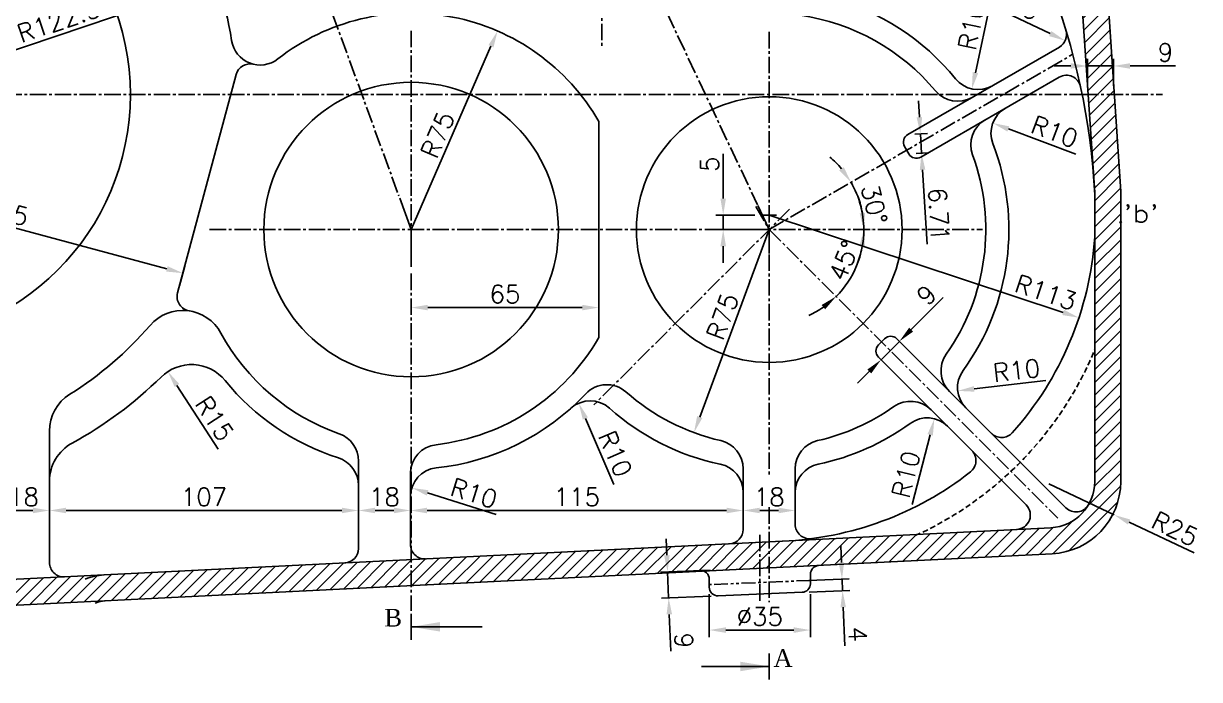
# Model space of a CAD drawing. Header units: millimetres. Extents: x -3508 to 12243, y -3609 to 4092.
# Drawn here: x 7399.9 to 7807.2, y 2700.6 to 2927.8 of the extents above; entities that cross this region are included whole.
import ezdxf

# ---------------------------------------------------------------- set-up
doc = ezdxf.new("R2010")
doc.units = ezdxf.units.MM
doc.header["$LTSCALE"] = 0.3
doc.header["$PDSIZE"] = -50
for name, pattern in [('CENTER2', [28.575, 19.05, -3.175, 3.175, -3.175]), ('HIDDEN', [9.525, 6.35, -3.175]), ('PHANTOM2', [31.75, 15.875, -3.175, 3.175, -3.175, 3.175, -3.175])]:
    doc.linetypes.add(name, pattern=pattern)
for name, color, linetype in [('center', 1, 'CENTER2'), ('CHAIN ...', 8, 'PHANTOM2'), ('h', 4, 'HIDDEN'), ('ht', 6, 'Continuous')]:
    doc.layers.add(name, color=color, linetype=linetype)
doc.styles.add('ROMANTIC', font='romantic.ttf')
doc.styles.add('rs', font='romans.shx')
doc.styles.get("Standard").update_dxf_attribs({"font": 'romans.shx', "width": 1.2})
doc.dimstyles.new('ISO-25', dxfattribs={"dimscale": 2.5, "dimtxt": 2.5, "dimasz": 2.5, "dimexe": 0.7, "dimexo": 0.625, "dimtad": 1, "dimdec": 3, "dimlfac": -1, "dimzin": 9, "dimdsep": 46, "dimtxsty": 'Standard', "dimcen": 2.5, "dimclrd": 1, "dimclre": 1, "dimclrt": 7, "dimazin": 0, "dimtfac": 0.65, "dimtdec": 3, "dimtmove": 0, "dimatfit": 3, "dimfxl": 0, "dimtolj": 1, "dimarcsym": 0})
doc.dimstyles.new('sarab', dxfattribs={"dimscale": 3, "dimtxt": 2.5, "dimasz": 2.3, "dimexe": 1, "dimexo": 1, "dimtad": 1, "dimdec": 3, "dimdsep": 46, "dimtxsty": 'rs', "dimcen": 0, "dimclrd": 1, "dimclre": 1, "dimclrt": 7, "dimadec": 3, "dimazin": 2, "dimtfac": 1, "dimtdec": 3, "dimtmove": 0, "dimatfit": 3, "dimfxl": 0, "dimarcsym": 0})

# ---------------------------------------------------------------- blocks, each defined once
blk = doc.blocks.new('*D444')
at = {"color": 1, "lineweight": -2, "transparency": 16777216}
for p, q in [((7341.24, 2867.16), (7343.07, 2873.98)), ((7449.55, 2842.86), (7347.97, 2870.08)), ((7453.92, 2836.97), (7455.75, 2843.79))]:
    blk.add_line(p, q, dxfattribs=at)
at = {"color": 1, "transparency": 16777216}
for points in [[(7348.22, 2871.01), (7347.72, 2869.16), (7342.42, 2871.57)], [(7449.8, 2843.79), (7449.3, 2841.94), (7455.1, 2841.38)]]:
    blk.add_solid(points, dxfattribs=at)
at = {"layer": 'Defpoints', "color": 0, "transparency": 16777216}
for p in [(7342.42, 2871.57), (7340.59, 2864.75), (7453.28, 2834.55)]:
    blk.add_point(p, dxfattribs=at)
at = {"color": 7, "transparency": 16777216, "insert": (7389.79, 2863.73), "char_height": 6.25, "attachment_point": 5, "rotation": 345, "style": 'rs'}
blk.add_mtext('116.5', dxfattribs=at)
blk = doc.blocks.new('*D446')
at = {"color": 1, "lineweight": -2, "transparency": 16777216}
for start, end in [(40.0793, 50.1586), (0, 30), (339.8414, 349.9207)]:
    blk.add_arc((7658.15, 2856.48), 32.73, start, end, dxfattribs=at)
at = {"color": 1, "transparency": 16777216}
for points in [[(7683.98, 2878.1), (7682.41, 2877), (7686.49, 2872.84)], [(7689.42, 2850.83), (7691.33, 2850.66), (7690.88, 2856.48)]]:
    blk.add_solid(points, dxfattribs=at)
at = {"layer": 'Defpoints', "color": 0, "transparency": 16777216}
for p in [(7763.3, 2917.18), (7688.9, 2867.67), (7464.36, 2856.48), (7658.15, 2856.48), (7732.03, 2856.48)]:
    blk.add_point(p, dxfattribs=at)
at = {"color": 7, "transparency": 16777216, "insert": (7694.55, 2865.15), "char_height": 6.25, "attachment_point": 5, "rotation": 283.4033, "style": 'rs'}
blk.add_mtext('30°', dxfattribs=at)
blk = doc.blocks.new('*D447')
at = {"color": 1, "lineweight": -2, "transparency": 16777216}
blk.add_line((7693.38, 2856.48), (7693.42, 2856.48), dxfattribs=at)
for start, end in [(10.0676, 20.1352), (315, 0), (294.8648, 304.9324)]:
    blk.add_arc((7658.15, 2856.48), 32.77, start, end, dxfattribs=at)
at = {"color": 1, "transparency": 16777216}
for points in [[(7691.37, 2862.29), (7689.46, 2862.12), (7690.92, 2856.48)], [(7676.3, 2830.35), (7677.53, 2828.88), (7681.32, 2833.31)]]:
    blk.add_solid(points, dxfattribs=at)
at = {"layer": 'Defpoints', "color": 0, "transparency": 16777216}
for p in [(7464.36, 2856.48), (7658.15, 2856.48), (7690.88, 2856.48), (7689.8, 2848), (7758.13, 2756.5)]:
    blk.add_point(p, dxfattribs=at)
at = {"color": 7, "transparency": 16777216, "insert": (7684.09, 2845.73), "char_height": 6.25, "attachment_point": 5, "rotation": 67.4946, "style": 'rs'}
blk.add_mtext('45°', dxfattribs=at)
blk = doc.blocks.new('*D373')
at = {"color": 1, "lineweight": -2, "transparency": 16777216}
for p, q in [((7707.3, 2821.82), (7718.43, 2832.95)), ((7701.99, 2819), (7705, 2815.99)), ((7696.87, 2811.39), (7703.24, 2817.76)), ((7695.63, 2812.64), (7698.64, 2809.62)), ((7692.81, 2807.33), (7688.74, 2803.26))]:
    blk.add_line(p, q, dxfattribs=at)
at = {"color": 1, "transparency": 16777216}
for points in [[(7706.62, 2822.5), (7707.98, 2821.14), (7703.24, 2817.76)], [(7692.13, 2808), (7693.48, 2806.65), (7696.87, 2811.39)]]:
    blk.add_solid(points, dxfattribs=at)
at = {"layer": 'Defpoints', "color": 0, "transparency": 16777216}
for p in [(7700.22, 2820.77), (7693.86, 2814.4), (7696.87, 2811.39)]:
    blk.add_point(p, dxfattribs=at)
at = {"color": 7, "transparency": 16777216, "insert": (7712.65, 2833.8), "char_height": 6.25, "attachment_point": 5, "rotation": 45, "style": 'rs'}
blk.add_mtext('9', dxfattribs=at)
blk = doc.blocks.new('*D448')
at = {"color": 1, "lineweight": -2, "transparency": 16777216}
for p, q in [((7710.16, 2895.38), (7709.82, 2901.12)), ((7708.63, 2889.52), (7713, 2889.79)), ((7710.51, 2889.64), (7710.91, 2882.94)), ((7709.03, 2882.83), (7713.4, 2883.09)), ((7711.25, 2877.2), (7712.8, 2851.41))]:
    blk.add_line(p, q, dxfattribs=at)
at = {"color": 1, "transparency": 16777216}
for points in [[(7711.12, 2895.43), (7709.21, 2895.32), (7710.51, 2889.64)], [(7712.21, 2877.26), (7710.3, 2877.14), (7710.91, 2882.94)]]:
    blk.add_solid(points, dxfattribs=at)
at = {"layer": 'Defpoints', "color": 0, "transparency": 16777216}
for p in [(7706.13, 2889.37), (7706.53, 2882.68), (7710.91, 2882.94)]:
    blk.add_point(p, dxfattribs=at)
at = {"color": 7, "transparency": 16777216, "insert": (7716.88, 2861.72), "char_height": 6.25, "attachment_point": 5, "rotation": 273.4349, "style": 'rs'}
blk.add_mtext('6.71', dxfattribs=at)
blk = doc.blocks.new('*D449')
at = {"color": 1, "lineweight": -2, "transparency": 16777216}
for p, q in [((7642.21, 2867.23), (7642.21, 2882.76)), ((7653.15, 2861.48), (7639.71, 2861.48)), ((7642.21, 2856.48), (7642.21, 2861.48)), ((7655.65, 2856.48), (7639.71, 2856.48)), ((7642.21, 2850.73), (7642.21, 2844.98))]:
    blk.add_line(p, q, dxfattribs=at)
at = {"color": 1, "transparency": 16777216}
for points in [[(7641.26, 2867.23), (7643.17, 2867.23), (7642.21, 2861.48)], [(7641.26, 2850.73), (7643.17, 2850.73), (7642.21, 2856.48)]]:
    blk.add_solid(points, dxfattribs=at)
at = {"layer": 'Defpoints', "color": 0, "transparency": 16777216}
for p in [(7655.65, 2861.48), (7642.21, 2856.48), (7658.15, 2856.48)]:
    blk.add_point(p, dxfattribs=at)
at = {"color": 7, "transparency": 16777216, "insert": (7637.53, 2879.12), "char_height": 6.25, "attachment_point": 5, "rotation": 90, "style": 'rs'}
blk.add_mtext('5', dxfattribs=at)
blk = doc.blocks.new('*D374')
at = {"color": 1, "lineweight": -2, "transparency": 16777216}
for p, q in [((7649.15, 2755.31), (7649.15, 2761.68)), ((7667.15, 2756.89), (7667.15, 2761.68)), ((7654.9, 2759.18), (7661.4, 2759.18))]:
    blk.add_line(p, q, dxfattribs=at)
at = {"color": 1, "transparency": 16777216}
for points in [[(7654.9, 2760.14), (7654.9, 2758.22), (7649.15, 2759.18)], [(7661.4, 2760.14), (7661.4, 2758.22), (7667.15, 2759.18)]]:
    blk.add_solid(points, dxfattribs=at)
at = {"layer": 'Defpoints', "color": 0, "transparency": 16777216}
for p in [(7667.15, 2759.18), (7667.15, 2754.39), (7649.15, 2752.81)]:
    blk.add_point(p, dxfattribs=at)
at = {"color": 7, "transparency": 16777216, "insert": (7658.15, 2763.87), "char_height": 6.25, "attachment_point": 5, "style": 'rs'}
blk.add_mtext('18', dxfattribs=at)
blk = doc.blocks.new('*D375')
at = {"color": 1, "lineweight": -2, "transparency": 16777216}
for p, q in [((7533.9, 2750.98), (7533.9, 2761.68)), ((7643.4, 2759.18), (7539.65, 2759.18))]:
    blk.add_line(p, q, dxfattribs=at)
at = {"color": 1, "transparency": 16777216}
for points in [[(7539.65, 2760.14), (7539.65, 2758.22), (7533.9, 2759.18)], [(7643.4, 2760.14), (7643.4, 2758.22), (7649.15, 2759.18)]]:
    blk.add_solid(points, dxfattribs=at)
at = {"layer": 'Defpoints', "color": 0, "transparency": 16777216}
for p in [(7533.9, 2759.18), (7649.15, 2759.18), (7533.9, 2748.48)]:
    blk.add_point(p, dxfattribs=at)
at = {"color": 7, "transparency": 16777216, "insert": (7591.53, 2763.87), "char_height": 6.25, "attachment_point": 5, "style": 'rs'}
blk.add_mtext('115', dxfattribs=at)
blk = doc.blocks.new('*D450')
at = {"color": 1, "lineweight": -2, "transparency": 16777216}
for p, q in [((7515.9, 2748.5), (7515.9, 2761.68)), ((7528.15, 2759.18), (7521.65, 2759.18))]:
    blk.add_line(p, q, dxfattribs=at)
at = {"color": 1, "transparency": 16777216}
for points in [[(7521.65, 2760.14), (7521.65, 2758.22), (7515.9, 2759.18)], [(7528.15, 2760.14), (7528.15, 2758.22), (7533.9, 2759.18)]]:
    blk.add_solid(points, dxfattribs=at)
at = {"layer": 'Defpoints', "color": 0, "transparency": 16777216}
for p in [(7515.9, 2759.18), (7533.9, 2759.18), (7515.9, 2746)]:
    blk.add_point(p, dxfattribs=at)
at = {"color": 7, "transparency": 16777216, "insert": (7524.9, 2763.87), "char_height": 6.25, "attachment_point": 5, "style": 'rs'}
blk.add_mtext('18', dxfattribs=at)
blk = doc.blocks.new('*D451')
at = {"color": 1, "lineweight": -2, "transparency": 16777216}
for p, q in [((7408.9, 2743.66), (7408.9, 2761.68)), ((7515.9, 2751.39), (7515.9, 2761.68)), ((7510.15, 2759.18), (7414.65, 2759.18))]:
    blk.add_line(p, q, dxfattribs=at)
at = {"color": 1, "transparency": 16777216}
for points in [[(7414.65, 2760.14), (7414.65, 2758.22), (7408.9, 2759.18)], [(7510.15, 2760.14), (7510.15, 2758.22), (7515.9, 2759.18)]]:
    blk.add_solid(points, dxfattribs=at)
at = {"layer": 'Defpoints', "color": 0, "transparency": 16777216}
for p in [(7408.9, 2759.18), (7515.9, 2748.89), (7408.9, 2741.16)]:
    blk.add_point(p, dxfattribs=at)
at = {"color": 7, "transparency": 16777216, "insert": (7462.4, 2763.87), "char_height": 6.25, "attachment_point": 5, "style": 'rs'}
blk.add_mtext('107', dxfattribs=at)
blk = doc.blocks.new('*D376')
at = {"color": 1, "lineweight": -2, "transparency": 16777216}
for p, q in [((7390.9, 2744.68), (7390.9, 2761.68)), ((7408.9, 2747.39), (7408.9, 2761.68)), ((7403.15, 2759.18), (7396.65, 2759.18))]:
    blk.add_line(p, q, dxfattribs=at)
at = {"color": 1, "transparency": 16777216}
for points in [[(7396.65, 2760.14), (7396.65, 2758.22), (7390.9, 2759.18)], [(7403.15, 2760.14), (7403.15, 2758.22), (7408.9, 2759.18)]]:
    blk.add_solid(points, dxfattribs=at)
at = {"layer": 'Defpoints', "color": 0, "transparency": 16777216}
for p in [(7390.9, 2759.18), (7390.9, 2742.18), (7408.9, 2744.89)]:
    blk.add_point(p, dxfattribs=at)
at = {"color": 7, "transparency": 16777216, "insert": (7399.9, 2763.87), "char_height": 6.25, "attachment_point": 5, "style": 'rs'}
blk.add_mtext('18', dxfattribs=at)
blk = doc.blocks.new('*D472')
at = {"color": 1, "lineweight": -2, "transparency": 16777216}
blk.add_line((7658.15, 2856.48), (7634.09, 2791.54), dxfattribs=at)
at = {"color": 1, "transparency": 16777216}
blk.add_solid([(7633.19, 2791.87), (7634.99, 2791.21), (7632.09, 2786.15)], dxfattribs=at)
at = {"layer": 'Defpoints', "color": 0, "transparency": 16777216}
for p in [(7658.15, 2856.48), (7632.09, 2786.15)]:
    blk.add_point(p, dxfattribs=at)
at = {"color": 7, "transparency": 16777216, "insert": (7642, 2826.38), "char_height": 6.25, "attachment_point": 5, "rotation": 69.671, "style": 'rs'}
blk.add_mtext('R75', dxfattribs=at)
blk = doc.blocks.new('*D473')
at = {"color": 1, "lineweight": -2, "transparency": 16777216}
blk.add_line((7350.9, 2903.23), (7461.55, 2940.48), dxfattribs=at)
at = {"color": 1, "transparency": 16777216}
blk.add_solid([(7461.24, 2941.39), (7461.85, 2939.57), (7467, 2942.32)], dxfattribs=at)
at = {"layer": 'Defpoints', "color": 0, "transparency": 16777216}
for p in [(7467, 2942.32), (7350.9, 2903.23)]:
    blk.add_point(p, dxfattribs=at)
at = {"color": 7, "transparency": 16777216, "insert": (7412.17, 2928.8), "char_height": 6.25, "attachment_point": 5, "rotation": 18.6092, "style": 'rs'}
blk.add_mtext('R122.5', dxfattribs=at)
blk = doc.blocks.new('*D474')
at = {"color": 1, "lineweight": -2, "transparency": 16777216}
blk.add_line((7534.15, 2856.48), (7561.79, 2919.97), dxfattribs=at)
at = {"color": 1, "transparency": 16777216}
blk.add_solid([(7560.91, 2920.36), (7562.66, 2919.59), (7564.08, 2925.25)], dxfattribs=at)
at = {"layer": 'Defpoints', "color": 0, "transparency": 16777216}
for p in [(7564.08, 2925.25), (7534.15, 2856.48)]:
    blk.add_point(p, dxfattribs=at)
at = {"color": 7, "transparency": 16777216, "insert": (7543.32, 2889.28), "char_height": 6.25, "attachment_point": 5, "rotation": 66.4799, "style": 'rs'}
blk.add_mtext('R75', dxfattribs=at)
blk = doc.blocks.new('*D475')
at = {"color": 1, "lineweight": -2, "transparency": 16777216}
for p, q in [((7599.15, 2853.98), (7599.15, 2826.96)), ((7539.9, 2829.46), (7593.4, 2829.46))]:
    blk.add_line(p, q, dxfattribs=at)
at = {"color": 1, "transparency": 16777216}
for points in [[(7539.9, 2830.42), (7539.9, 2828.5), (7534.15, 2829.46)], [(7593.4, 2830.42), (7593.4, 2828.5), (7599.15, 2829.46)]]:
    blk.add_solid(points, dxfattribs=at)
at = {"layer": 'Defpoints', "color": 0, "transparency": 16777216}
for p in [(7599.15, 2856.48), (7534.15, 2829.46), (7599.15, 2829.46)]:
    blk.add_point(p, dxfattribs=at)
at = {"color": 7, "transparency": 16777216, "insert": (7566.65, 2834.15), "char_height": 6.25, "attachment_point": 5, "style": 'rs'}
blk.add_mtext('65', dxfattribs=at)
blk = doc.blocks.new('*D430')
at = {"color": 1, "lineweight": -2, "transparency": 16777216}
for p, q in [((7762.59, 2913.14), (7756.84, 2913.14)), ((7768.34, 2905.73), (7768.34, 2915.64)), ((7768.34, 2913.14), (7777.37, 2913.14)), ((7777.37, 2906.32), (7777.37, 2915.64)), ((7783.12, 2913.14), (7798.86, 2913.14))]:
    blk.add_line(p, q, dxfattribs=at)
at = {"color": 1, "transparency": 16777216}
for points in [[(7762.59, 2914.1), (7762.59, 2912.19), (7768.34, 2913.14)], [(7783.12, 2914.1), (7783.12, 2912.19), (7777.37, 2913.14)]]:
    blk.add_solid(points, dxfattribs=at)
at = {"layer": 'Defpoints', "color": 0, "transparency": 16777216}
for p in [(7777.37, 2913.14), (7777.37, 2903.82), (7768.34, 2903.23)]:
    blk.add_point(p, dxfattribs=at)
at = {"color": 7, "transparency": 16777216, "insert": (7795.37, 2917.83), "char_height": 6.25, "attachment_point": 5, "style": 'rs'}
blk.add_mtext('9', dxfattribs=at)
blk = doc.blocks.new('*D514')
at = {"color": 1, "lineweight": -2, "transparency": 16777216}
blk.add_line((7734.83, 2935.2), (7729.56, 2910.81), dxfattribs=at)
at = {"color": 1, "transparency": 16777216}
blk.add_solid([(7728.62, 2911.01), (7730.5, 2910.61), (7728.34, 2905.19)], dxfattribs=at)
at = {"layer": 'Defpoints', "color": 0, "transparency": 16777216}
for p in [(7730.46, 2914.97), (7728.34, 2905.19)]:
    blk.add_point(p, dxfattribs=at)
at = {"color": 7, "transparency": 16777216, "insert": (7728.22, 2926.8), "char_height": 6.25, "attachment_point": 5, "rotation": 77.8115, "style": 'rs'}
blk.add_mtext('R10', dxfattribs=at)
blk = doc.blocks.new('*D515')
at = {"color": 1, "lineweight": -2, "transparency": 16777216}
blk.add_line((7738.33, 2932.51), (7755.48, 2924.35), dxfattribs=at)
at = {"color": 1, "transparency": 16777216}
blk.add_solid([(7755.89, 2925.22), (7755.07, 2923.49), (7760.67, 2921.88)], dxfattribs=at)
at = {"layer": 'Defpoints', "color": 0, "transparency": 16777216}
for p in [(7756.16, 2924.03), (7760.67, 2921.88)]:
    blk.add_point(p, dxfattribs=at)
at = {"color": 7, "transparency": 16777216, "insert": (7746.32, 2933.9), "char_height": 6.25, "attachment_point": 5, "rotation": 334.5711, "style": 'rs'}
blk.add_mtext('R5', dxfattribs=at)
blk = doc.blocks.new('*D523')
at = {"color": 1, "lineweight": -2, "transparency": 16777216}
blk.add_line((7467.34, 2780.4), (7453.02, 2802.48), dxfattribs=at)
at = {"color": 1, "transparency": 16777216}
blk.add_solid([(7453.83, 2803), (7452.22, 2801.96), (7449.9, 2807.31)], dxfattribs=at)
at = {"layer": 'Defpoints', "color": 0, "transparency": 16777216}
for p in [(7449.9, 2807.31), (7458.06, 2794.72)]:
    blk.add_point(p, dxfattribs=at)
at = {"color": 7, "transparency": 16777216, "insert": (7466.05, 2791.01), "char_height": 6.25, "attachment_point": 5, "rotation": 302.9618, "style": 'rs'}
blk.add_mtext('R15', dxfattribs=at)
blk = doc.blocks.new('*D524')
at = {"color": 1, "lineweight": -2, "transparency": 16777216}
blk.add_line((7563.63, 2757.74), (7539.85, 2765.27), dxfattribs=at)
at = {"color": 1, "transparency": 16777216}
blk.add_solid([(7540.14, 2766.19), (7539.56, 2764.36), (7534.37, 2767.01)], dxfattribs=at)
at = {"layer": 'Defpoints', "color": 0, "transparency": 16777216}
for p in [(7534.37, 2767.01), (7543.9, 2763.99)]:
    blk.add_point(p, dxfattribs=at)
at = {"color": 7, "transparency": 16777216, "insert": (7555.9, 2765.11), "char_height": 6.25, "attachment_point": 5, "rotation": 342.4286, "style": 'rs'}
blk.add_mtext('R10', dxfattribs=at)
blk = doc.blocks.new('*D525')
at = {"color": 1, "lineweight": -2, "transparency": 16777216}
blk.add_line((7604.35, 2768.16), (7594.47, 2791.06), dxfattribs=at)
at = {"color": 1, "transparency": 16777216}
blk.add_solid([(7595.35, 2791.44), (7593.59, 2790.68), (7592.19, 2796.34)], dxfattribs=at)
at = {"layer": 'Defpoints', "color": 0, "transparency": 16777216}
for p in [(7592.19, 2796.34), (7596.15, 2787.16)]:
    blk.add_point(p, dxfattribs=at)
at = {"color": 7, "transparency": 16777216, "insert": (7604.85, 2778.83), "char_height": 6.25, "attachment_point": 5, "rotation": 293.3545, "style": 'rs'}
blk.add_mtext('R10', dxfattribs=at)
blk = doc.blocks.new('*D526')
at = {"color": 1, "lineweight": -2, "transparency": 16777216}
blk.add_line((7707.71, 2761.22), (7713.91, 2785.38), dxfattribs=at)
at = {"color": 1, "transparency": 16777216}
blk.add_solid([(7712.98, 2785.62), (7714.84, 2785.14), (7715.34, 2790.95)], dxfattribs=at)
at = {"layer": 'Defpoints', "color": 0, "transparency": 16777216}
for p in [(7715.34, 2790.95), (7712.85, 2781.27)]:
    blk.add_point(p, dxfattribs=at)
at = {"color": 7, "transparency": 16777216, "insert": (7705.55, 2771.68), "char_height": 6.25, "attachment_point": 5, "rotation": 75.5986, "style": 'rs'}
blk.add_mtext('R10', dxfattribs=at)
blk = doc.blocks.new('*D527')
at = {"color": 1, "lineweight": -2, "transparency": 16777216}
blk.add_line((7753.92, 2804.17), (7729.14, 2801.28), dxfattribs=at)
at = {"color": 1, "transparency": 16777216}
blk.add_solid([(7729.03, 2802.23), (7729.25, 2800.33), (7723.43, 2800.61)], dxfattribs=at)
at = {"layer": 'Defpoints', "color": 0, "transparency": 16777216}
for p in [(7723.43, 2800.61), (7733.36, 2801.77)]:
    blk.add_point(p, dxfattribs=at)
at = {"color": 7, "transparency": 16777216, "insert": (7743.84, 2807.71), "char_height": 6.25, "attachment_point": 5, "rotation": 6.6528, "style": 'rs'}
blk.add_mtext('R10', dxfattribs=at)
blk = doc.blocks.new('*D528')
at = {"color": 1, "lineweight": -2, "transparency": 16777216}
blk.add_line((7764.34, 2882.59), (7740.98, 2891.34), dxfattribs=at)
at = {"color": 1, "transparency": 16777216}
blk.add_solid([(7741.31, 2892.24), (7740.64, 2890.44), (7735.59, 2893.36)], dxfattribs=at)
at = {"layer": 'Defpoints', "color": 0, "transparency": 16777216}
for p in [(7735.59, 2893.36), (7744.96, 2889.85)]:
    blk.add_point(p, dxfattribs=at)
at = {"color": 7, "transparency": 16777216, "insert": (7756.99, 2890.35), "char_height": 6.25, "attachment_point": 5, "rotation": 339.4685, "style": 'rs'}
blk.add_mtext('R10', dxfattribs=at)
blk = doc.blocks.new('*D531')
at = {"color": 1, "lineweight": -2, "transparency": 16777216}
for p, q in [((7622.71, 2743.67), (7622.47, 2749.41)), ((7637.66, 2738.53), (7620.45, 2737.82)), ((7622.95, 2737.92), (7623.32, 2728.93)), ((7638.03, 2729.54), (7620.82, 2728.83)), ((7623.55, 2723.19), (7624.08, 2710.45))]:
    blk.add_line(p, q, dxfattribs=at)
at = {"color": 1, "transparency": 16777216}
for points in [[(7623.67, 2743.71), (7621.75, 2743.63), (7622.95, 2737.92)], [(7624.51, 2723.23), (7622.6, 2723.15), (7623.32, 2728.93)]]:
    blk.add_solid(points, dxfattribs=at)
at = {"layer": 'Defpoints', "color": 0, "transparency": 16777216}
for p in [(7622.95, 2737.92), (7640.15, 2738.63), (7640.52, 2729.64)]:
    blk.add_point(p, dxfattribs=at)
at = {"color": 7, "transparency": 16777216, "insert": (7628.62, 2714.14), "char_height": 6.25, "attachment_point": 5, "rotation": 272.357, "style": 'rs'}
blk.add_mtext('9', dxfattribs=at)
blk = doc.blocks.new('*D532')
at = {"color": 1, "lineweight": -2, "transparency": 16777216}
for p, q in [((7637.4, 2730.14), (7637.4, 2715.26)), ((7672.4, 2730.14), (7672.4, 2715.26)), ((7643.15, 2717.76), (7666.65, 2717.76))]:
    blk.add_line(p, q, dxfattribs=at)
at = {"color": 1, "transparency": 16777216}
for points in [[(7643.15, 2718.72), (7643.15, 2716.8), (7637.4, 2717.76)], [(7666.65, 2718.72), (7666.65, 2716.8), (7672.4, 2717.76)]]:
    blk.add_solid(points, dxfattribs=at)
at = {"layer": 'Defpoints', "color": 0, "transparency": 16777216}
for p in [(7637.4, 2732.64), (7672.4, 2732.64), (7672.4, 2717.76)]:
    blk.add_point(p, dxfattribs=at)
at = {"color": 7, "transparency": 16777216, "insert": (7654.9, 2722.45), "char_height": 6.25, "attachment_point": 5, "style": 'rs'}
blk.add_mtext('%%C35', dxfattribs=at)
blk = doc.blocks.new('*D614')
at = {"color": 1, "lineweight": -2, "transparency": 16777216}
blk.add_line((7658.15, 2861.48), (7759.96, 2827.77), dxfattribs=at)
at = {"color": 1, "transparency": 16777216}
blk.add_solid([(7760.27, 2828.68), (7759.66, 2826.86), (7765.42, 2825.96)], dxfattribs=at)
at = {"layer": 'Defpoints', "color": 0, "transparency": 16777216}
for p in [(7658.15, 2861.48), (7765.42, 2825.96)]:
    blk.add_point(p, dxfattribs=at)
at = {"color": 7, "transparency": 16777216, "insert": (7753.94, 2834.7), "char_height": 6.25, "attachment_point": 5, "rotation": 341.6806, "style": 'rs'}
blk.add_mtext('R113', dxfattribs=at)
blk = doc.blocks.new('*D401')
at = {"color": 1, "lineweight": -2, "transparency": 16777216}
for p, q in [((7755.04, 2768.38), (7777.62, 2757.65)), ((7805.34, 2744.46), (7782.81, 2755.18))]:
    blk.add_line(p, q, dxfattribs=at)
at = {"color": 1, "transparency": 16777216}
blk.add_solid([(7783.22, 2756.04), (7782.4, 2754.31), (7777.62, 2757.65)], dxfattribs=at)
at = {"layer": 'Defpoints', "color": 0, "transparency": 16777216}
for p in [(7755.04, 2768.38), (7777.62, 2757.65)]:
    blk.add_point(p, dxfattribs=at)
at = {"color": 7, "transparency": 16777216, "insert": (7798.68, 2752.82), "char_height": 6.25, "attachment_point": 5, "rotation": 334.5688, "style": 'rs'}
blk.add_mtext('R25', dxfattribs=at)
blk = doc.blocks.new('*D627')
at = {"color": 1, "lineweight": -2, "transparency": 16777216}
for p, q in [((7683.14, 2741.15), (7682.9, 2746.9)), ((7671.86, 2734.93), (7685.87, 2735.51)), ((7683.37, 2735.41), (7683.54, 2731.41)), ((7672.02, 2730.94), (7686.03, 2731.51)), ((7683.77, 2725.67), (7684.32, 2712.34))]:
    blk.add_line(p, q, dxfattribs=at)
at = {"color": 1, "transparency": 16777216}
for points in [[(7684.09, 2741.19), (7682.18, 2741.11), (7683.37, 2735.41)], [(7684.73, 2725.7), (7682.82, 2725.63), (7683.54, 2731.41)]]:
    blk.add_solid(points, dxfattribs=at)
at = {"layer": 'Defpoints', "color": 0, "transparency": 16777216}
for p in [(7669.36, 2734.83), (7683.37, 2735.41), (7669.52, 2730.83)]:
    blk.add_point(p, dxfattribs=at)
at = {"color": 7, "transparency": 16777216, "insert": (7688.85, 2716.32), "char_height": 6.25, "attachment_point": 5, "rotation": 272.357, "style": 'rs'}
blk.add_mtext('4', dxfattribs=at)

msp = doc.modelspace()

# ---------------------------------------------------------------- hatches: boundary and pattern name
msp.add_hatch(color=256).paths.add_polyline_path([(7779.6303, 2858.9766, 1), (7780.1303, 2858.9766, 1)])
at = {"layer": 'ht'}
h = msp.add_hatch(dxfattribs=at)
h.set_pattern_fill('ANSI31', color=256, style=0)
h.set_pattern_definition([(45, (42.287, 3000.05), (-2.245064, 2.245064), [])])
h.paths.add_polyline_path([(7234.4005, 3093.7266), (7199.9005, 3093.7266), (7199.2655, 3089.7266), (7237.2289, 3089.7266, 0.51763809)])
h.paths.add_polyline_path([(7180.9005, 2903.2266), (7171.9005, 2903.2266, 0.20797646), (7228.8108, 2772.3254), (7228.8108, 2772.3254, 0.1898796), (7350.9005, 2724.2266), (7350.9005, 2724.2266), (7350.9005, 2733.2266, -0.41421357)])
h.paths.add_polyline_path([(7203.7059, 3060.2944, -0.36881883), (7213.5822, 3068.7266), (7234.4005, 3068.7266), (7235.6338, 3068.9918, 0.29491517), (7237.4005, 3071.7266), (7237.4005, 3089.7266), (7199.2655, 3089.7266), (7174.1142, 2931.291, 0.03937884), (7171.9005, 2903.2266), (7180.9005, 2903.2266, -0.03937884), (7183.0029, 2929.8799)])
h.paths.add_polyline_path([(7658.1505, 2748.3362), (7654.9005, 2748.1741), (7654.9005, 2739.1629), (7658.1505, 2739.325)])
h.paths.add_polyline_path([(7654.9005, 2748.1741), (7534.1505, 2742.153), (7534.1505, 2733.1418), (7654.9005, 2739.1629)])
h.paths.add_polyline_path([(7534.1505, 2742.153), (7359.3669, 2733.4375, -0.01245641), (7350.9005, 2733.2266), (7350.9005, 2724.2266, 0.01245641), (7359.8151, 2724.4487), (7534.1505, 2733.1418)])
h.paths.add_polyline_path([(7779.8789, 2858.7266, -0.99461568), (7779.8789, 2859.2266), (7779.8789, 2869.6122), (7777.6323, 2903.2266), (7768.6122, 2903.2266), (7770.8789, 2869.3117), (7770.8789, 2868.5331, -0.00003626), (7770.8806, 2868.4988, 0.00003626), (7770.8789, 2868.5331), (7770.8789, 2769.1794, -0.39969488), (7755.6757, 2753.1992), (7663.7902, 2748.6174, -0.00005325), (7663.7661, 2748.6162), (7658.1505, 2748.3362), (7658.1505, 2739.325), (7756.124, 2744.2104, 0.39969488), (7779.8789, 2769.1794)])
h.paths.add_polyline_path([(7765.1678, 3089.7266), (7729.9005, 3089.7266), (7729.9005, 3071.7266, 0.41421356), (7732.9005, 3068.7266), (7752.8743, 3068.7266, -0.3947998), (7757.8631, 3064.06), (7768.6122, 2903.2266), (7777.6323, 2903.2266)])
h.paths.add_polyline_path([(7765.1631, 3089.7266), (7764.9005, 3093.7266), (7732.9005, 3093.7266, 0.41421356), (7729.9005, 3090.7266), (7729.9005, 3089.7266)])
h.paths.add_polyline_path([(7218.15, 3074.6046), (7218.15, 3087.8486), (7227.525, 3087.8486), (7227.525, 3074.6046)], flags=24)

# ---------------------------------------------------------------- linework, layer by layer
for p, q in [((7779.8789, 2869.6122), (7764.9005, 3093.7266)), ((7770.8789, 2869.3117), (7757.8631, 3064.06)), ((7706.1299, 2889.3737), (7758.6563, 2919.6998)), ((7764.3473, 2912.5932), (7764.4495, 2912.6522)), ((7473.5399, 2910.1788), (7453.2761, 2834.5531)), ((7710.6299, 2881.5795), (7758.5832, 2909.2653)), ((7599.1505, 2893.8932), (7599.1505, 2819.06)), ((7705.0319, 2885.2756), (7706.5319, 2882.6775)), ((7770.8789, 2869.3117), (7770.8789, 2769.1794)), ((7779.8789, 2869.6122), (7779.8789, 2768.3759)), ((7698.1018, 2818.6461), (7695.9807, 2816.525)), ((7698.1022, 2818.6466), (7698.1018, 2818.6461)), ((7702.3124, 2818.6786), (7761.2468, 2759.7442)), ((7695.9805, 2812.2826), (7747.1248, 2761.1383)), ((7408.9005, 2786.7051), (7408.9005, 2741.163)), ((7515.9005, 2776.3084), (7515.9005, 2745.9999)), ((7649.1505, 2773.6273), (7649.1505, 2752.6443)), ((7667.1505, 2773.6273), (7667.1505, 2754.3878)), ((7533.9005, 2772.0376), (7533.9005, 2747.3961)), ((7359.3669, 2733.4375), (7755.6757, 2753.1992)), ((7359.8151, 2724.4487), (7756.124, 2744.2104)), ((7672.4005, 2737.0808), (7672.4005, 2733.8313)), ((7637.4005, 2735.3932), (7637.4005, 2732.6376)), ((7669.5239, 2730.8338), (7640.5239, 2729.6401))]:
    msp.add_line(p, q)
at = {"color": 60}
for p, q in [((7530.1714, 2867.3896), (7534.1505, 2856.4766)), ((7654.2389, 2864.7621), (7658.1505, 2856.4766)), ((7534.1505, 2856.4766), (7534.1505, 2843.5517)), ((7658.1505, 2856.4766), (7658.1505, 2848.2157)), ((7534.1505, 2714.3765), (7534.1505, 2723.3934)), ((7658.1505, 2700.6471), (7658.1505, 2709.664))]:
    msp.add_line(p, q, dxfattribs=at)
at = {"color": 1}
for p, q in [((7658.1505, 2858.9766), (7658.1505, 2863.9766)), ((7655.6505, 2861.4766), (7660.6505, 2861.4766))]:
    msp.add_line(p, q, dxfattribs=at)
for centre, radius in [((7350.9005, 2903.2266), 86), ((7534.1505, 2856.4766), 51), ((7658.1505, 2856.4766), 46), ((7779.8803, 2858.9766), 0.25)]:
    msp.add_circle(centre, radius)
for centre, radius, start, end in [((7534.1505, 2856.5633), 237.0309, 2.894619, 39.747015), ((7350.9005, 2903.2266), 122.5, 8.791049, 48.021531), ((7658.1505, 2856.4766), 83, 38.969808, 75.235649), ((7534.1505, 2856.4766), 75, 29.926435, 127.978915), ((7658.1505, 2856.4766), 75, 39.822022, 81.807734), ((7756.1563, 2924.0299), 5, 300, 16.903805), ((7481.8439, 2923.4767), 10, 188.791049, 307.978915), ((7478.3696, 2908.8847), 5, 76.607364, 165), ((7730.4559, 2914.9653), 10, 218.969808, 300), ((7761.0832, 2904.9352), 5, 12.032813, 120), ((7723.4336, 2910.911), 10, 219.822022, 300), ((7744.9559, 2889.8505), 10, 120, 201.030192), ((7737.9336, 2885.7963), 10, 120, 200.177978), ((7707.6299, 2886.7756), 3, 120, 210), ((7658.1505, 2856.4766), 83, 323.969813, 21.030192), ((7709.1299, 2884.1775), 3, 210, 300), ((7658.1505, 2856.4766), 75, 324.822028, 20.177978), ((7534.1505, 2856.5633), 237.0309, 2.886308, 2.894619), ((7658.1505, 2861.4766), 113, 318.165858, 356.210017), ((7458.1057, 2833.259), 5, 165, 261.29955), ((7455.0804, 2813.4892), 15, 28.531238, 139.259384), ((7350.9005, 2903.2266), 122.5, 302.066899, 319.259384), ((7534.1505, 2856.4766), 75, 208.531238, 250.58835), ((7534.1505, 2856.4766), 75, 276.586662, 330.073565), ((7700.2233, 2816.525), 3, 45.88756, 135), ((7698.102, 2814.4037), 3, 135, 225), ((7727.6266, 2807.5065), 10, 144.822028, 225), ((7458.0574, 2794.7202), 15, 39.062455, 134.641503), ((7733.3602, 2801.7729), 10, 143.969813, 225), ((7350.9005, 2903.2266), 137.5, 298.599782, 314.641503), ((7534.1505, 2856.4766), 83, 219.062455, 252.316216), ((7601.8924, 2792.7582), 10, 48.558152, 136.753084), ((7423.9005, 2786.7051), 15, 122.066899, 180), ((7534.1505, 2856.4766), 83, 276.017875, 316.753084), ((7658.1505, 2856.4766), 75, 228.558152, 257.083588), ((7596.1505, 2787.1585), 10, 48.189686, 131.81031), ((7658.1505, 2856.4766), 83, 228.189686, 258.211417), ((7658.1505, 2856.4766), 75, 282.916422, 305.177984), ((7707.1205, 2787.0004), 10, 45, 125.177984), ((7712.8541, 2781.2668), 10, 45, 126.030197), ((7505.9005, 2776.3084), 10, 0, 70.58835), ((7658.1505, 2856.4766), 83, 281.788592, 306.030197), ((7738.619, 2789.4431), 5, 225, 318.165858), ((7423.9005, 2769.3339), 15, 118.599782, 180), ((7543.9005, 2772.0376), 10, 96.586662, 180), ((7639.1505, 2773.6273), 10, 0, 77.083588), ((7677.1505, 2773.6273), 10, 102.916422, 180), ((7724.7422, 2776.4498), 5, 308.067532, 45), ((7505.9005, 2767.8711), 10, 0, 72.316216), ((7543.9005, 2763.9891), 10, 96.017875, 180), ((7639.1505, 2765.4381), 10, 0, 78.211417), ((7677.1505, 2765.4381), 10, 101.788592, 180), ((7658.1505, 2861.4766), 113, 272.357017, 308.067532), ((7754.8789, 2769.1794), 16, 272.854652, 0), ((7754.8789, 2769.1794), 25, 272.854652, 0), ((7743.5893, 2757.6027), 5, 272.854652, 45), ((7764.397, 2763.6651), 5, 225, 329.914341), ((7672.1505, 2754.3878), 5, 180, 277.448191), ((7644.1505, 2752.6443), 5, 272.854652, 0), ((7510.9005, 2745.9999), 5, 272.854652, 0), ((7538.9005, 2747.3961), 5, 180, 272.854652), ((7413.9005, 2741.163), 5, 180, 272.854652), ((7428.6388, 2717.8681), 19, 92.854652, 112.752907), ((7634.4005, 2735.3932), 3, 0, 92.357017), ((7675.4005, 2737.0808), 3, 92.357017, 180), ((7669.4005, 2733.8313), 3, 272.357017, 0), ((7640.4005, 2732.6376), 3, 180, 272.357017), ((7428.6388, 2717.8681), 10, 92.854652, 112.752907)]:
    msp.add_arc(centre, radius, start, end)
at = {"layer": 'center'}
for p, q in [((7600.2005, 2979.2266), (7600.2005, 2919.6179)), ((7604.4789, 2970.1639), (7654.0862, 2865.0856)), ((7498.1332, 2955.2569), (7529.895, 2868.1475)), ((7534.1505, 2925.3195), (7534.1505, 2856.4766)), ((7658.1505, 2924.9102), (7658.1505, 2856.4766)), ((7658.1505, 2856.4766), (7763.2984, 2917.1838)), ((7162.0877, 2903.2266), (7766.5427, 2903.2266)), ((7766.4508, 2903.2266), (7794.4003, 2903.2266)), ((7665.2007, 2863.5268), (7597.4629, 2795.789)), ((7653.5472, 2864.4496), (7658.1505, 2856.4766)), ((7464.3637, 2856.4766), (7732.0287, 2856.4766)), ((7658.1505, 2856.4766), (7758.1316, 2756.4955)), ((7658.1505, 2847.8855), (7658.1505, 2771.4682)), ((7534.1505, 2841.2267), (7534.1505, 2724.3948)), ((7658.1505, 2760.3027), (7658.1505, 2727.3752)), ((7654.9005, 2750.7682), (7654.9005, 2727.5746))]:
    msp.add_line(p, q, dxfattribs=at)
at = {"layer": 'CHAIN ...'}
msp.add_line((7672.4005, 2734.9556), (7637.4005, 2733.515), dxfattribs=at)
at = {"layer": 'h'}
for start, end in [(313.339348, 337.62382), (294.502526, 313.339348)]:
    msp.add_arc((7658.1505, 2861.4766), 122, start, end, dxfattribs=at)

# ---------------------------------------------------------------- texts
at = {"width": 1.2}
msp.add_text("'b'", height=6.1, dxfattribs=at).set_placement((7780.8027, 2859.0048))
at = {"style": 'ROMANTIC'}
for s, p in [('B', (7524.8571, 2719.001)), ('A', (7659.6283, 2705.0005))]:
    msp.add_text(s, height=6.1, dxfattribs=at).set_placement(p)

# ---------------------------------------------------------------- dimensions: what is measured, and where the dimension line sits
for center, mpoint, override, picture, middle in [((7350.9005, 2903.2266), (7466.9958, 2942.3178), {"dimscale": 2.5, "dimdec": 2, "dimadec": 2, "dimtdec": 2, "dimatfit": 0}, '*D473', (7413.6619, 2924.3594)), ((7756.1563, 2924.0299), (7760.6719, 2921.883), {"dimscale": 2.5, "dimdec": 2, "dimadec": 2, "dimtdec": 2, "dimtmove": 1, "dimatfit": 0}, '*D515', (7744.3055, 2929.6644)), ((7730.4559, 2914.9653), (7728.3446, 2905.1907), {"dimscale": 2.5, "dimdec": 2, "dimadec": 2, "dimtdec": 2, "dimtmove": 1, "dimatfit": 0}, '*D514', (7732.799, 2925.8133)), ((7534.1505, 2856.4766), (7564.0808, 2925.2456), {"dimscale": 2.5, "dimdec": 2, "dimadec": 2, "dimtdec": 2, "dimatfit": 0}, '*D474', (7547.6154, 2887.4141)), ((7744.9559, 2889.8505), (7735.5911, 2893.3578), {"dimscale": 2.5, "dimdec": 2, "dimadec": 2, "dimtdec": 2, "dimtmove": 1, "dimatfit": 0}, '*D528', (7755.3491, 2885.9582)), ((7658.1505, 2861.4766), (7765.4235, 2825.9591), {"dimscale": 2.5, "dimdec": 2, "dimadec": 2, "dimtdec": 2, "dimatfit": 0}, '*D614', (7752.4664, 2830.2491)), ((7658.1505, 2856.4766), (7632.0947, 2786.1481), {"dimscale": 2.5, "dimdec": 2, "dimadec": 2, "dimtdec": 2, "dimatfit": 0}, '*D472', (7646.3956, 2824.7485)), ((7733.3602, 2801.7729), (7723.4276, 2800.6144), {"dimscale": 2.5, "dimdec": 2, "dimadec": 2, "dimtdec": 2, "dimtmove": 1, "dimatfit": 0}, '*D527', (7744.3837, 2803.0587)), ((7458.0574, 2794.7202), (7449.8962, 2807.3057), {"dimscale": 2.5, "dimdec": 2, "dimadec": 2, "dimtdec": 2, "dimtmove": 1, "dimatfit": 0}, '*D523', (7462.119, 2788.4568)), ((7596.1505, 2787.1585), (7592.1863, 2796.3392), {"dimscale": 2.5, "dimdec": 2, "dimadec": 2, "dimtdec": 2, "dimtmove": 1, "dimatfit": 0}, '*D525', (7600.55, 2776.9695)), ((7712.8541, 2781.2668), (7715.3413, 2790.9526), {"dimscale": 2.5, "dimdec": 2, "dimadec": 2, "dimtdec": 2, "dimtmove": 1, "dimatfit": 0}, '*D526', (7710.0939, 2770.5173)), ((7543.9005, 2763.9891), (7534.3671, 2767.008), {"dimscale": 2.5, "dimdec": 2, "dimadec": 2, "dimtdec": 2, "dimtmove": 1, "dimatfit": 0}, '*D524', (7554.4809, 2760.6386))]:
    dim = msp.add_radius_dim(center=center, mpoint=mpoint, dimstyle='sarab', override=override)
    dim.commit()
    dim.dimension.update_dxf_attribs({"geometry": picture, "text_midpoint": middle, "dimtype": 164})
dim = msp.add_linear_dim(base=(7777.3702, 2913.144), p1=(7768.341, 2903.2266), p2=(7777.3702, 2903.8195), text='9', dimstyle='sarab', override={"dimscale": 2.5, "dimdec": 2, "dimadec": 2, "dimtdec": 2, "dimatfit": 0})
dim.commit()
dim.dimension.update_dxf_attribs({"geometry": '*D430', "text_midpoint": (7795.3666, 2913.144), "dimtype": 160})
for base, line1, line2, picture, middle in [((7688.9048, 2867.6702), ((7464.3637, 2856.4766), (7732.0287, 2856.4766)), ((7658.1505, 2856.4766), (7763.2984, 2917.1838)), '*D446', (7689.9871, 2864.0631)), ((7689.8, 2847.9961), ((7658.1505, 2856.4766), (7758.1316, 2756.4955)), ((7464.3637, 2856.4766), (7690.8785, 2856.4766)), '*D447', (7688.4211, 2843.9347))]:
    dim = msp.add_angular_dim_2l(base=base, line1=line1, line2=line2, dimstyle='sarab', override={"dimscale": 2.5, "dimdec": 2, "dimadec": 2, "dimtdec": 2, "dimatfit": 0})
    dim.commit()
    dim.dimension.update_dxf_attribs({"geometry": picture, "text_midpoint": middle, "dimtype": 162})
for base, p1, p2, angle, override, picture, middle, dimtype in [((7710.9085, 2882.9402), (7706.1299, 2889.3737), (7706.5319, 2882.6775), 273.434949, {"dimscale": 2.5, "dimdec": 2, "dimadec": 2, "dimtdec": 2, "dimatfit": 0}, '*D448', (7712.1994, 2861.4343), 161), ((7642.2141, 2856.4766), (7655.6505, 2861.4766), (7658.1505, 2856.4766), 90, {"dimscale": 2.5, "dimdec": 2, "dimadec": 2, "dimtdec": 2, "dimatfit": 0}, '*D449', (7642.2141, 2879.1169), 160), ((7696.8713, 2811.3917), (7700.2233, 2820.7677), (7693.8594, 2814.4037), 225, {"dimscale": 2.5, "dimdec": 2, "dimadec": 2, "dimtdec": 2, "dimatfit": 0}, '*D373', (7715.9607, 2830.4811), 161), ((7622.9475, 2737.9243), (7640.5239, 2729.6401), (7640.1537, 2738.6325), 92.357017, {"dimscale": 2.5, "dimdec": 2, "dimadec": 2, "dimtdec": 2, "dimatfit": 0}, '*D531', (7623.9344, 2713.9476), 161), ((7683.3725, 2735.4072), (7669.5239, 2730.8338), (7669.3593, 2734.8304), 92.357017, {"dimscale": 2.5, "dimdec": 2, "dimcen": 2.5, "dimadec": 1, "dimtdec": 2}, '*D627', (7684.166, 2716.1289), 161)]:
    dim = msp.add_linear_dim(base=base, p1=p1, p2=p2, angle=angle, dimstyle='sarab', override=override)
    dim.commit()
    dim.dimension.update_dxf_attribs({"geometry": picture, "text_midpoint": middle, "dimtype": dimtype})
dim = msp.add_linear_dim(base=(7342.4181, 2871.5698), p1=(7453.2761, 2834.5531), p2=(7340.59, 2864.7473), angle=165, text='116.5', dimstyle='sarab', override={"dimscale": 2.5, "dimdec": 2, "dimadec": 2, "dimtdec": 2, "dimatfit": 0})
dim.commit()
dim.dimension.update_dxf_attribs({"geometry": '*D444', "text_midpoint": (7388.5789, 2859.2011), "dimtype": 161})
for base, p1, p2, picture, middle in [((7599.1505, 2829.4578), (7534.1505, 2829.4578), (7599.1505, 2856.4766), '*D475', (7566.6505, 2834.1453)), ((7390.9005, 2759.1775), (7408.9005, 2744.8941), (7390.9005, 2742.1791), '*D376', (7399.9005, 2763.865)), ((7408.9005, 2759.1775), (7515.9005, 2748.8867), (7408.9005, 2741.163), '*D451', (7462.4005, 2763.865)), ((7515.9005, 2759.1775), (7533.9005, 2759.1775), (7515.9005, 2745.9999), '*D450', (7524.9005, 2763.865)), ((7667.1505, 2759.1775), (7649.1505, 2752.8089), (7667.1505, 2754.3878), '*D374', (7658.1505, 2763.865))]:
    dim = msp.add_linear_dim(base=base, p1=p1, p2=p2, dimstyle='sarab', override={"dimscale": 2.5, "dimdec": 2, "dimadec": 2, "dimtdec": 2, "dimatfit": 0})
    dim.commit()
    dim.dimension.update_dxf_attribs({"geometry": picture, "text_midpoint": middle})
dim = msp.add_linear_dim(base=(7533.9005, 2759.1775), p1=(7649.1505, 2759.1775), p2=(7533.9005, 2748.4767), text='115', dimstyle='sarab', override={"dimscale": 2.5, "dimdec": 2, "dimadec": 2, "dimtdec": 2, "dimatfit": 0})
dim.commit()
dim.dimension.update_dxf_attribs({"geometry": '*D375', "text_midpoint": (7591.5255, 2763.865)})
dim = msp.add_radius_dim(center=(7755.0375, 2768.3824), mpoint=(7777.615, 2757.6467), dimstyle='sarab', override={"dimscale": 2.5, "dimdec": 2, "dimcen": 2.5, "dimadec": 2, "dimtdec": 2})
dim.commit()
dim.dimension.update_dxf_attribs({"geometry": '*D401', "text_midpoint": (7798.6818, 2752.8198)})
dim = msp.add_aligned_dim(p1=(7637.4005, 2732.6376), p2=(7672.4005, 2732.6376), distance=-14.8751, text='%%C<>', dimstyle='sarab', override={"dimscale": 2.5, "dimdec": 2, "dimadec": 2, "dimtdec": 2, "dimatfit": 0})
dim.commit()
dim.dimension.update_dxf_attribs({"geometry": '*D532', "text_midpoint": (7654.9005, 2722.45)})

# ---------------------------------------------------------------- leaders
for points in [[(7534.1505, 2718.885), (7558.7098, 2718.885)], [(7658.1505, 2705.1556), (7634.6445, 2705.1556)]]:
    msp.add_leader(points, dimstyle='ISO-25', override={"dimscale": 2, "dimasz": 5})

doc.saveas('drawing.dxf')
